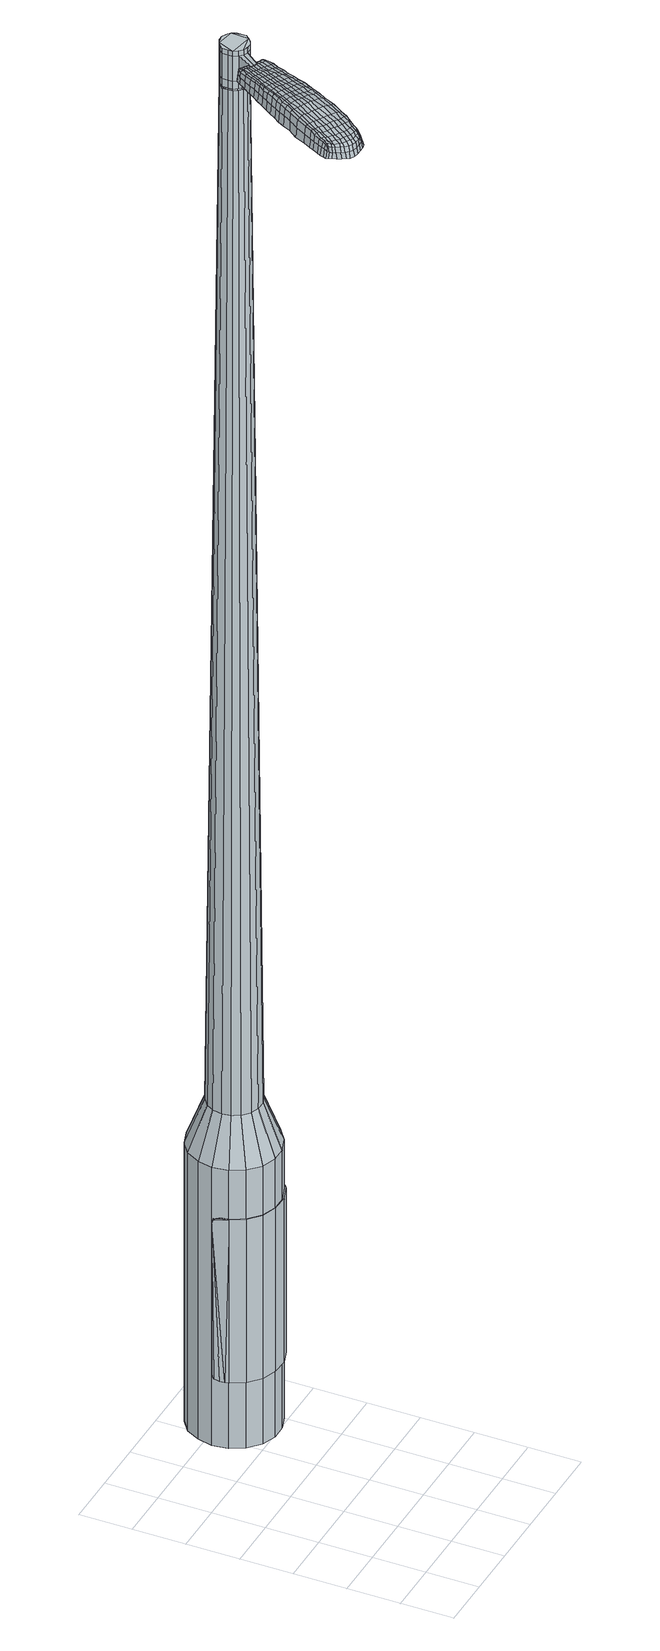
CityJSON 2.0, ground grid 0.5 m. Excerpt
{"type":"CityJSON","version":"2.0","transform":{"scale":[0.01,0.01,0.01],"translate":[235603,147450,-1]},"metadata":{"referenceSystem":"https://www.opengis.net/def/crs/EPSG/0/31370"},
"CityObjects":{
"object1":{"type":"GenericCityObject","attributes":{"cluster":389,"mean_distance_to_centroid":0.295,"new_centroid_x":235604.3,"new_centroid_y":147452.43,"mean_distance_to_camera":14.92,"H1":9.26,"H2":9.63,"Z_final":112.06,"cluster2":-1,"proj_x":235599.47,"proj_y":147449.5,"id_line":65003,"bearing_l":328.8,"distance":5.65,"orientation":"right","G_obj":238.8},"geometry":[{"type":"MultiSurface","lod":"2","boundaries":[[[0,1,2,3]],[[1,4,5,2]],[[4,6,7,5]],[[6,8,9,7]],[[8,10,11,9]],[[10,12,13,11]],[[12,14,15,13]],[[14,16,17,15]],[[16,18,19,17]],[[18,20,21,19]],[[20,22,23,21]],[[22,24,25,23]],[[24,26,27,25]],[[26,28,29,27]],[[28,30,31,29]],[[30,32,33,31]],[[32,34,35,33]],[[34,0,3,35]],[[36,37,38,39]],[[38,40,41,42]],[[41,43,42]],[[42,44,45,46]],[[45,47,46]],[[46,48,49,50]],[[49,51,50]],[[42,46,50,38]],[[50,52,39,38]],[[53,36,39]],[[2,5,7,35]],[[7,9,11,15]],[[11,13,15]],[[15,17,19,23]],[[19,21,23]],[[23,25,27,31]],[[27,29,31]],[[15,23,31,7]],[[31,33,35,7]],[[3,2,35]],[[1,0,54,55]],[[0,34,56,54]],[[34,32,57,56]],[[32,30,58,57]],[[30,28,59,58]],[[28,26,60,59]],[[26,24,61,60]],[[24,22,62,61]],[[22,20,63,62]],[[20,18,64,63]],[[18,16,65,64]],[[16,14,66,65]],[[14,12,67,66]],[[12,10,68,67]],[[10,8,69,68]],[[8,6,70,69]],[[6,4,71,70]],[[4,1,55,71]],[[55,54,72,73]],[[54,56,74,72]],[[56,57,75,74]],[[57,58,76,75]],[[58,59,77,76]],[[59,60,78,77]],[[60,61,79,78]],[[61,62,80,79]],[[62,63,81,80]],[[63,64,82,81]],[[64,65,83,82]],[[65,66,84,83]],[[66,67,85,84]],[[67,68,86,85]],[[68,69,87,86]],[[69,70,88,87]],[[70,71,89,88]],[[71,55,73,89]],[[90,91,92,93]],[[94,95,91,90]],[[96,97,95,94]],[[76,98,97,96]],[[77,99,98,76]],[[100,101,99,77]],[[79,102,101,100]],[[103,104,102,79]],[[105,106,104,103]],[[82,107,106,105]],[[108,109,107,82]],[[110,111,109,108]],[[85,112,111,110]],[[113,114,112,85]],[[115,116,114,113]],[[88,117,116,115]],[[118,119,117,88]],[[93,92,119,118]],[[120,121,122,123]],[[124,120,123,125]],[[126,124,125,127]],[[128,126,127,129]],[[130,128,129,131]],[[132,130,131,133]],[[134,132,133,135]],[[136,134,135,137]],[[138,136,137,139]],[[140,138,139,141]],[[142,140,141,143]],[[144,142,143,145]],[[146,144,145,147]],[[148,146,147,149]],[[150,148,149,151]],[[152,150,151,153]],[[73,72,90,93]],[[72,74,94,90]],[[74,75,96,94]],[[75,76,96]],[[78,100,77]],[[78,79,100]],[[80,103,79]],[[80,81,105,103]],[[81,82,105]],[[83,108,82]],[[83,84,110,108]],[[84,85,110]],[[86,113,85]],[[86,87,115,113]],[[87,88,115]],[[89,118,88]],[[89,73,93,118]],[[154,155,92,91]],[[155,156,119,92]],[[156,117,119]],[[157,116,117]],[[157,158,114,116]],[[158,112,114]],[[159,111,112]],[[159,160,109,111]],[[160,107,109]],[[161,106,107]],[[161,162,104,106]],[[162,102,104]],[[163,101,102]],[[163,99,101]],[[164,97,98]],[[164,165,95,97]],[[165,154,91,95]],[[39,52,152,166]],[[155,154,167,153]],[[53,39,166,121]],[[154,165,122,167]],[[36,53,121,120]],[[165,164,123,122]],[[37,36,120,124]],[[164,98,125,123]],[[38,37,124,126]],[[98,99,127,125]],[[40,38,126,128]],[[99,163,129,127]],[[41,40,128,130]],[[163,102,131,129]],[[43,41,130,132]],[[102,162,133,131]],[[42,43,132,134]],[[162,161,135,133]],[[44,42,134,136]],[[161,107,137,135]],[[45,44,136,138]],[[107,160,139,137]],[[47,45,138,140]],[[160,159,141,139]],[[46,47,140,142]],[[159,112,143,141]],[[48,46,142,144]],[[112,158,145,143]],[[49,48,144,146]],[[158,157,147,145]],[[51,49,146,148]],[[157,117,149,147]],[[50,51,148,150]],[[117,156,151,149]],[[52,50,150,152]],[[156,155,153,151]],[[152,153,168,169]],[[153,167,170,168]],[[167,122,171,170]],[[122,121,172,171]],[[121,166,173,172]],[[166,152,169,173]],[[174,175,176,177]],[[178,174,177,179]],[[174,178,180,181]],[[175,174,181,182]],[[183,184,185,186]],[[187,183,186,188]],[[183,187,189,190]],[[184,183,190,191]],[[192,193,194,195]],[[196,192,195,197]],[[192,196,198,199]],[[193,192,199,200]],[[201,202,203,204]],[[205,201,204,206]],[[201,205,207,208]],[[202,201,208,209]],[[210,211,212,213]],[[214,210,213,215]],[[210,214,216,217]],[[211,210,217,218]],[[219,220,221,222]],[[223,219,222,224]],[[219,223,225,226]],[[220,219,226,227]],[[228,229,230,231]],[[220,228,231,221]],[[228,220,227,232]],[[229,228,232,233]],[[234,235,236,237]],[[229,234,237,230]],[[234,229,233,238]],[[235,234,238,239]],[[240,178,179,241]],[[235,240,241,236]],[[240,235,239,242]],[[178,240,242,180]],[[243,244,245,246]],[[247,243,246,248]],[[243,247,249,250]],[[244,243,250,251]],[[252,253,254,255]],[[244,252,255,245]],[[252,244,251,256]],[[253,252,256,257]],[[258,259,260,261]],[[253,258,261,254]],[[258,253,257,262]],[[259,258,262,263]],[[264,265,266,267]],[[259,264,267,260]],[[264,259,263,268]],[[265,264,268,269]],[[270,175,182,271]],[[265,270,271,266]],[[270,265,269,272]],[[175,270,272,176]],[[273,274,275,276]],[[277,273,276,278]],[[273,277,279,280]],[[274,273,280,281]],[[282,283,284,285]],[[274,282,285,275]],[[282,274,281,286]],[[283,282,286,287]],[[288,289,290,291]],[[283,288,291,284]],[[288,283,287,292]],[[289,288,292,293]],[[294,187,188,295]],[[289,294,295,290]],[[294,289,293,296]],[[187,294,296,189]],[[297,298,299,300]],[[301,297,300,302]],[[297,301,303,304]],[[298,297,304,305]],[[306,307,308,309]],[[298,306,309,299]],[[306,298,305,310]],[[307,306,310,311]],[[312,313,314,315]],[[307,312,315,308]],[[312,307,311,316]],[[313,312,316,317]],[[318,319,320,321]],[[313,318,321,314]],[[318,313,317,322]],[[319,318,322,323]],[[324,184,191,325]],[[319,324,325,320]],[[324,319,323,326]],[[184,324,326,185]],[[327,213,212,328]],[[329,327,328,330]],[[327,329,331,332]],[[213,327,332,215]],[[333,329,330,334]],[[335,333,334,336]],[[333,335,337,338]],[[329,333,338,331]],[[339,335,336,340]],[[341,339,340,342]],[[339,341,343,344]],[[335,339,344,337]],[[345,341,342,346]],[[347,345,346,348]],[[345,347,349,350]],[[341,345,350,343]],[[351,347,348,352]],[[202,351,352,203]],[[351,202,209,353]],[[347,351,353,349]],[[354,355,200,199]],[[356,354,199,198]],[[354,356,357,358]],[[355,354,358,359]],[[360,361,359,358]],[[362,360,358,357]],[[360,362,363,364]],[[361,360,364,365]],[[366,367,365,364]],[[368,366,364,363]],[[366,368,369,370]],[[367,366,370,371]],[[372,373,371,370]],[[374,372,370,369]],[[372,374,207,205]],[[373,372,205,206]],[[375,376,377,378]],[[277,375,378,279]],[[375,277,278,379]],[[376,375,379,380]],[[381,196,197,382]],[[376,381,382,377]],[[381,376,380,383]],[[196,381,383,198]],[[384,385,386,387]],[[223,384,387,225]],[[384,223,224,388]],[[385,384,388,389]],[[390,391,392,393]],[[385,390,393,386]],[[390,385,389,394]],[[391,390,394,395]],[[396,193,200,397]],[[391,396,397,392]],[[396,391,395,398]],[[193,396,398,194]],[[399,400,401,402]],[[181,399,402,182]],[[399,181,180,403]],[[400,399,403,404]],[[405,406,407,408]],[[400,405,408,401]],[[405,400,404,409]],[[406,405,409,410]],[[411,204,203,412]],[[406,411,412,407]],[[411,406,410,413]],[[204,411,413,206]],[[414,415,416,417]],[[186,414,417,188]],[[414,186,185,418]],[[415,414,418,419]],[[420,208,207,421]],[[415,420,421,416]],[[420,415,419,422]],[[208,420,422,209]],[[423,424,425,426]],[[301,423,426,303]],[[423,301,302,427]],[[424,423,427,428]],[[429,214,215,430]],[[424,429,430,425]],[[429,424,428,431]],[[214,429,431,216]],[[432,433,434,435]],[[247,432,435,249]],[[432,247,248,436]],[[433,432,436,437]],[[438,439,440,441]],[[433,438,441,434]],[[438,433,437,442]],[[439,438,442,443]],[[444,211,218,445]],[[439,444,445,440]],[[444,439,443,446]],[[211,444,446,212]],[[447,448,437,436]],[[246,447,436,248]],[[447,246,245,449]],[[448,447,449,450]],[[451,452,443,442]],[[448,451,442,437]],[[451,448,450,453]],[[452,451,453,454]],[[455,328,212,446]],[[452,455,446,443]],[[455,452,454,456]],[[328,455,456,330]],[[457,458,459,460]],[[304,457,460,305]],[[457,304,303,426]],[[458,457,426,425]],[[461,332,331,462]],[[458,461,462,459]],[[461,458,425,430]],[[332,461,430,215]],[[463,464,450,449]],[[255,463,449,245]],[[463,255,254,465]],[[464,463,465,466]],[[467,468,454,453]],[[464,467,453,450]],[[467,464,466,469]],[[468,467,469,470]],[[471,334,330,456]],[[468,471,456,454]],[[471,468,470,472]],[[334,471,472,336]],[[473,474,475,476]],[[310,473,476,311]],[[473,310,305,460]],[[474,473,460,459]],[[477,338,337,478]],[[474,477,478,475]],[[477,474,459,462]],[[338,477,462,331]],[[479,480,466,465]],[[261,479,465,254]],[[479,261,260,481]],[[480,479,481,482]],[[483,484,470,469]],[[480,483,469,466]],[[483,480,482,485]],[[484,483,485,486]],[[487,340,336,472]],[[484,487,472,470]],[[487,484,486,488]],[[340,487,488,342]],[[489,490,491,492]],[[316,489,492,317]],[[489,316,311,476]],[[490,489,476,475]],[[493,344,343,494]],[[490,493,494,491]],[[493,490,475,478]],[[344,493,478,337]],[[495,496,482,481]],[[267,495,481,260]],[[495,267,266,497]],[[496,495,497,498]],[[499,500,486,485]],[[496,499,485,482]],[[499,496,498,501]],[[500,499,501,502]],[[503,346,342,488]],[[500,503,488,486]],[[503,500,502,504]],[[346,503,504,348]],[[505,506,507,508]],[[322,505,508,323]],[[505,322,317,492]],[[506,505,492,491]],[[509,350,349,510]],[[506,509,510,507]],[[509,506,491,494]],[[350,509,494,343]],[[511,512,498,497]],[[271,511,497,266]],[[511,271,182,402]],[[512,511,402,401]],[[513,514,502,501]],[[512,513,501,498]],[[513,512,401,408]],[[514,513,408,407]],[[515,352,348,504]],[[514,515,504,502]],[[515,514,407,412]],[[352,515,412,203]],[[516,517,419,418]],[[326,516,418,185]],[[516,326,323,508]],[[517,516,508,507]],[[518,353,209,422]],[[517,518,422,419]],[[518,517,507,510]],[[353,518,510,349]],[[519,520,380,379]],[[276,519,379,278]],[[519,276,275,521]],[[520,519,521,522]],[[523,356,198,383]],[[520,523,383,380]],[[523,520,522,524]],[[356,523,524,357]],[[525,526,527,528]],[[226,525,528,227]],[[525,226,225,387]],[[526,525,387,386]],[[529,530,531,532]],[[526,529,532,527]],[[529,526,386,393]],[[530,529,393,392]],[[533,355,359,534]],[[530,533,534,531]],[[533,530,392,397]],[[355,533,397,200]],[[535,536,522,521]],[[285,535,521,275]],[[535,285,284,537]],[[536,535,537,538]],[[539,362,357,524]],[[536,539,524,522]],[[539,536,538,540]],[[362,539,540,363]],[[541,542,543,544]],[[232,541,544,233]],[[541,232,227,528]],[[542,541,528,527]],[[545,546,547,548]],[[542,545,548,543]],[[545,542,527,532]],[[546,545,532,531]],[[549,361,365,550]],[[546,549,550,547]],[[549,546,531,534]],[[361,549,534,359]],[[551,552,538,537]],[[291,551,537,284]],[[551,291,290,553]],[[552,551,553,554]],[[555,368,363,540]],[[552,555,540,538]],[[555,552,554,556]],[[368,555,556,369]],[[557,558,559,560]],[[238,557,560,239]],[[557,238,233,544]],[[558,557,544,543]],[[561,562,563,564]],[[558,561,564,559]],[[561,558,543,548]],[[562,561,548,547]],[[565,367,371,566]],[[562,565,566,563]],[[565,562,547,550]],[[367,565,550,365]],[[567,568,554,553]],[[295,567,553,290]],[[567,295,188,417]],[[568,567,417,416]],[[569,374,369,556]],[[568,569,556,554]],[[569,568,416,421]],[[374,569,421,207]],[[570,571,404,403]],[[242,570,403,180]],[[570,242,239,560]],[[571,570,560,559]],[[572,573,410,409]],[[571,572,409,404]],[[572,571,559,564]],[[573,572,564,563]],[[574,373,206,413]],[[573,574,413,410]],[[574,573,563,566]],[[373,574,566,371]],[[575,576,577,578]],[[578,577,579,580]],[[581,579,577,582]],[[582,577,576,583]],[[584,585,586,587]],[[587,586,588,589]],[[590,588,586,591]],[[591,586,585,592]],[[593,594,595,596]],[[596,595,597,598]],[[599,597,595,600]],[[600,595,594,601]],[[602,603,604,605]],[[605,604,606,607]],[[608,606,604,609]],[[609,604,603,610]],[[611,612,613,614]],[[614,613,615,616]],[[617,615,613,618]],[[618,613,612,619]],[[620,621,622,623]],[[623,622,624,625]],[[626,624,622,627]],[[627,622,621,628]],[[629,630,631,632]],[[632,631,621,620]],[[628,621,631,633]],[[633,631,630,634]],[[635,636,637,638]],[[638,637,630,629]],[[634,630,637,639]],[[639,637,636,640]],[[580,579,641,642]],[[642,641,636,635]],[[640,636,641,643]],[[643,641,579,581]],[[644,645,646,647]],[[647,646,648,649]],[[650,648,646,651]],[[651,646,645,652]],[[653,654,655,656]],[[656,655,645,644]],[[652,645,655,657]],[[657,655,654,658]],[[659,660,661,662]],[[662,661,654,653]],[[658,654,661,663]],[[663,661,660,664]],[[665,666,667,668]],[[668,667,660,659]],[[664,660,667,669]],[[669,667,666,670]],[[583,576,671,672]],[[672,671,666,665]],[[670,666,671,673]],[[673,671,576,575]],[[674,675,676,677]],[[677,676,678,679]],[[680,678,676,681]],[[681,676,675,682]],[[683,684,685,686]],[[686,685,675,674]],[[682,675,685,687]],[[687,685,684,688]],[[689,690,691,692]],[[692,691,684,683]],[[688,684,691,693]],[[693,691,690,694]],[[589,588,695,696]],[[696,695,690,689]],[[694,690,695,697]],[[697,695,588,590]],[[698,699,700,701]],[[701,700,702,703]],[[704,702,700,705]],[[705,700,699,706]],[[707,708,709,710]],[[710,709,699,698]],[[706,699,709,711]],[[711,709,708,712]],[[713,714,715,716]],[[716,715,708,707]],[[712,708,715,717]],[[717,715,714,718]],[[719,720,721,722]],[[722,721,714,713]],[[718,714,721,723]],[[723,721,720,724]],[[592,585,725,726]],[[726,725,720,719]],[[724,720,725,727]],[[727,725,585,584]],[[611,614,728,729]],[[729,728,730,731]],[[732,730,728,733]],[[733,728,614,616]],[[731,730,734,735]],[[735,734,736,737]],[[738,736,734,739]],[[739,734,730,732]],[[737,736,740,741]],[[741,740,742,743]],[[744,742,740,745]],[[745,740,736,738]],[[743,742,746,747]],[[747,746,748,749]],[[750,748,746,751]],[[751,746,742,744]],[[749,748,752,753]],[[753,752,603,602]],[[610,603,752,754]],[[754,752,748,750]],[[601,755,756,600]],[[600,756,757,599]],[[758,757,756,759]],[[759,756,755,760]],[[760,761,762,759]],[[759,762,763,758]],[[764,763,762,765]],[[765,762,761,766]],[[766,767,768,765]],[[765,768,769,764]],[[770,769,768,771]],[[771,768,767,772]],[[772,773,774,771]],[[771,774,775,770]],[[608,775,774,606]],[[606,774,773,607]],[[776,777,778,779]],[[779,778,678,680]],[[679,678,778,780]],[[780,778,777,781]],[[598,597,782,783]],[[783,782,777,776]],[[781,777,782,784]],[[784,782,597,599]],[[785,786,787,788]],[[788,787,624,626]],[[625,624,787,789]],[[789,787,786,790]],[[791,792,793,794]],[[794,793,786,785]],[[790,786,793,795]],[[795,793,792,796]],[[601,594,797,798]],[[798,797,792,791]],[[796,792,797,799]],[[799,797,594,593]],[[800,801,802,803]],[[803,802,582,583]],[[581,582,802,804]],[[804,802,801,805]],[[806,807,808,809]],[[809,808,801,800]],[[805,801,808,810]],[[810,808,807,811]],[[602,605,812,813]],[[813,812,807,806]],[[811,807,812,814]],[[814,812,605,607]],[[815,816,817,818]],[[818,817,587,589]],[[584,587,817,819]],[[819,817,816,820]],[[608,609,821,822]],[[822,821,816,815]],[[820,816,821,823]],[[823,821,609,610]],[[824,825,826,827]],[[827,826,702,704]],[[703,702,826,828]],[[828,826,825,829]],[[616,615,830,831]],[[831,830,825,824]],[[829,825,830,832]],[[832,830,615,617]],[[833,834,648,835]],[[835,648,650]],[[649,648,836]],[[836,648,834,837]],[[838,839,840,841]],[[841,840,834,833]],[[837,834,840,842]],[[842,840,839,843]],[[619,612,844,845]],[[845,844,839,838]],[[843,839,844,846]],[[846,844,612,611]],[[837,847,848,836]],[[836,848,647,649]],[[644,647,848,849]],[[849,848,847,850]],[[843,851,852,842]],[[842,852,847,837]],[[850,847,852,853]],[[853,852,851,854]],[[611,729,855,846]],[[846,855,851,843]],[[854,851,855,856]],[[856,855,729,731]],[[857,858,859,860]],[[860,859,705,706]],[[704,705,859,827]],[[827,859,858,824]],[[732,733,861,862]],[[862,861,858,857]],[[824,858,861,831]],[[831,861,733,616]],[[850,863,864,849]],[[849,864,656,644]],[[653,656,864,865]],[[865,864,863,866]],[[854,867,868,853]],[[853,868,863,850]],[[866,863,868,869]],[[869,868,867,870]],[[731,735,871,856]],[[856,871,867,854]],[[870,867,871,872]],[[872,871,735,737]],[[873,874,875,876]],[[876,875,711,712]],[[706,711,875,860]],[[860,875,874,857]],[[738,739,877,878]],[[878,877,874,873]],[[857,874,877,862]],[[862,877,739,732]],[[866,879,880,865]],[[865,880,662,653]],[[659,662,880,881]],[[880,879,881]],[[870,882,883,869]],[[869,883,879,866]],[[881,879,883,884]],[[884,883,882,885]],[[737,741,886,872]],[[872,886,882,870]],[[885,882,886,887]],[[887,886,741,743]],[[888,889,890,891]],[[891,890,717,718]],[[712,717,890,876]],[[876,890,889,873]],[[744,745,892,893]],[[893,892,889,888]],[[873,889,892,878]],[[878,892,745,738]],[[894,895,881]],[[881,895,668,659]],[[665,668,895,896]],[[896,895,894,897]],[[885,898,899,884]],[[884,899,894,881]],[[897,894,899,900]],[[900,899,898,901]],[[743,747,902,887]],[[887,902,898,885]],[[901,898,902,903]],[[903,902,747,749]],[[904,905,906,907]],[[907,906,723,724]],[[718,723,906,891]],[[891,906,905,888]],[[750,751,908,909]],[[909,908,905,904]],[[888,905,908,893]],[[893,908,751,744]],[[897,910,911,896]],[[896,911,672,665]],[[583,672,911,803]],[[803,911,910,800]],[[901,912,913,900]],[[900,913,910,897]],[[800,910,913,809]],[[809,913,912,806]],[[749,753,914,903]],[[903,914,912,901]],[[806,912,914,813]],[[813,914,753,602]],[[820,915,916,819]],[[819,916,727,584]],[[724,727,916,907]],[[907,916,915,904]],[[610,754,917,823]],[[823,917,915,820]],[[904,915,917,909]],[[909,917,754,750]],[[781,918,919,780]],[[780,919,677,679]],[[674,677,919,920]],[[920,919,918,921]],[[599,757,922,784]],[[784,922,918,781]],[[921,918,922,923]],[[923,922,757,758]],[[924,925,926,927]],[[927,926,627,628]],[[626,627,926,788]],[[788,926,925,785]],[[928,929,930,931]],[[931,930,925,924]],[[785,925,930,794]],[[794,930,929,791]],[[760,755,932,933]],[[933,932,929,928]],[[791,929,932,798]],[[798,932,755,601]],[[921,934,935,920]],[[920,935,686,674]],[[683,686,935,936]],[[936,935,934,937]],[[758,763,938,923]],[[923,938,934,921]],[[937,934,938,939]],[[939,938,763,764]],[[940,941,942,943]],[[943,942,633,634]],[[628,633,942,927]],[[927,942,941,924]],[[944,945,946,947]],[[947,946,941,940]],[[924,941,946,931]],[[931,946,945,928]],[[766,761,948,949]],[[949,948,945,944]],[[928,945,948,933]],[[933,948,761,760]],[[937,950,951,936]],[[936,951,692,683]],[[689,692,951,952]],[[952,951,950,953]],[[764,769,954,939]],[[939,954,950,937]],[[953,950,954,955]],[[955,954,769,770]],[[956,957,958,959]],[[959,958,639,640]],[[634,639,958,943]],[[943,958,957,940]],[[960,961,962,963]],[[963,962,957,956]],[[940,957,962,947]],[[947,962,961,944]],[[772,767,964,965]],[[965,964,961,960]],[[944,961,964,949]],[[949,964,767,766]],[[953,966,967,952]],[[952,967,696,689]],[[589,696,967,818]],[[818,967,966,815]],[[770,775,968,955]],[[955,968,966,953]],[[815,966,968,822]],[[822,968,775,608]],[[805,969,970,804]],[[804,970,643,581]],[[640,643,970,959]],[[959,970,969,956]],[[811,971,972,810]],[[810,972,969,805]],[[956,969,972,963]],[[963,972,971,960]],[[607,773,973,814]],[[814,973,971,811]],[[960,971,973,965]],[[965,973,773,772]],[[575,578,177,176]],[[578,580,179,177]],[[590,591,190,189]],[[591,592,191,190]],[[593,596,195,194]],[[596,598,197,195]],[[617,618,217,216]],[[618,619,218,217]],[[620,623,222,221]],[[623,625,224,222]],[[629,632,231,230]],[[632,620,221,231]],[[635,638,237,236]],[[638,629,230,237]],[[580,642,241,179]],[[642,635,236,241]],[[650,651,250,249]],[[651,652,251,250]],[[652,657,256,251]],[[657,658,257,256]],[[658,663,262,257]],[[663,664,263,262]],[[664,669,268,263]],[[669,670,269,268]],[[670,673,272,269]],[[673,575,176,272]],[[680,681,280,279]],[[681,682,281,280]],[[682,687,286,281]],[[687,688,287,286]],[[688,693,292,287]],[[693,694,293,292]],[[694,697,296,293]],[[697,590,189,296]],[[698,701,300,299]],[[701,703,302,300]],[[707,710,309,308]],[[710,698,299,309]],[[713,716,315,314]],[[716,707,308,315]],[[719,722,321,320]],[[722,713,314,321]],[[592,726,325,191]],[[726,719,320,325]],[[776,779,378,377]],[[779,680,279,378]],[[598,783,382,197]],[[783,776,377,382]],[[625,789,388,224]],[[789,790,389,388]],[[790,795,394,389]],[[795,796,395,394]],[[796,799,398,395]],[[799,593,194,398]],[[703,828,427,302]],[[828,829,428,427]],[[829,832,431,428]],[[832,617,216,431]],[[833,835,435,434]],[[835,650,249,435]],[[838,841,441,440]],[[841,833,434,441]],[[619,845,445,218]],[[845,838,440,445]],[[974,975,976,977]],[[978,979,977,976]],[[980,981,982,983]],[[984,985,986,987]],[[975,988,989,976]],[[990,978,976,989]],[[991,980,983,992]],[[993,994,985,984]],[[988,995,996,989]],[[996,997,990,989]],[[998,991,992,999]],[[1000,994,993,1001]],[[995,1002,1003,996]],[[1003,1004,997,996]],[[1005,998,999,1006]],[[1007,1000,1001,1008]],[[1009,1010,1011,1012]],[[1013,1014,1010,1009]],[[1013,1015,1016,1014]],[[1015,1017,1018,1016]],[[1019,1020,1021,1022]],[[1023,1024,1020,1019]],[[1025,1026,1024,1023]],[[1027,1028,1026,1025]],[[1022,1011,1010,1019]],[[1019,1010,1014,1023]],[[1014,1016,1025,1023]],[[1016,1018,1027,1025]],[[983,982,979,978]],[[992,983,978,990]],[[997,999,992,990]],[[1004,1006,999,997]],[[984,987,981,980]],[[993,984,980,991]],[[1001,993,991,998]],[[1008,1001,998,1005]],[[985,1009,1012,986]],[[994,1013,1009,985]],[[1015,1013,994,1000]],[[1017,1015,1000,1007]],[[1029,1030,1031,1032]],[[1031,1033,1034,1035]],[[1031,1035,1036,1037]],[[1031,1037,1032]],[[1038,1029,1032,1039]],[[1040,1039,1032,1041]],[[1042,1041,1032]],[[1043,1031,1030,1044]],[[1045,1043,1044,1046]],[[1047,1045,1046,1048]],[[1049,1047,1048,1050]],[[1051,1049,1050,1052]],[[1052,1053,1054,1055]],[[1052,1055,1056,1057]],[[1052,1057,1058,1059]],[[1058,1060,1061,1062]],[[1058,1062,1063,1064]],[[1058,1064,1059]],[[1052,1059,1051]],[[1065,1066,1030,1029]],[[1067,1068,1033,1031]],[[1069,1070,1042,1032]],[[1066,1071,1044,1030]],[[1072,1067,1031,1043]],[[1071,1073,1046,1044]],[[1074,1072,1043,1045]],[[1073,1075,1048,1046]],[[1076,1074,1045,1047]],[[1075,1077,1050,1048]],[[1078,1076,1047,1049]],[[1077,1079,1052,1050]],[[1080,1078,1049,1051]],[[1079,1081,1053,1052]],[[1082,1083,1060,1058]],[[1084,1080,1051,1059]],[[1054,1053,1081,1085]],[[1055,1054,1085,1086]],[[1056,1055,1086,1087]],[[1057,1056,1087,1088]],[[1058,1057,1088,1082]],[[1089,1065,1029,1038]],[[1090,1089,1038,1039]],[[1091,1090,1039,1040]],[[1092,1091,1040,1041]],[[1070,1092,1041,1042]],[[1034,1033,1068,1093]],[[1061,1060,1083,1094]],[[1035,1034,1093,1095]],[[1036,1035,1095,1096]],[[1037,1036,1096,1097]],[[1032,1037,1097,1069]],[[1062,1061,1094,1098]],[[1063,1062,1098,1099]],[[1064,1063,1099,1100]],[[1059,1064,1100,1084]]]}]}
},
"vertices":[
[109,204,384],[98,214,384],[98,214,96],[109,204,96],[91,227,384],[91,227,96],[89,242,384],[89,242,96],[92,256,384],[92,256,96],[99,269,384],[99,269,96],[111,278,384],[111,278,96],[125,283,384],[125,283,96],[139,282,384],[139,282,96],[153,277,384],[153,277,96],[164,267,384],[164,267,96],[171,254,384],[171,254,96],[173,240,384],[173,240,96],[170,225,384],[170,225,96],[163,213,384],[163,213,96],[151,204,384],[151,204,96],[137,199,384],[137,199,96],[123,199,384],[123,199,96],[133,227,1524],[137,229,1524],[141,232,1524],[124,229,1524],[144,236,1524],[144,240,1524],[142,249,1524],[144,245,1524],[138,252,1524],[134,254,1524],[125,252,1524],[129,254,1524],[121,250,1524],[118,246,1524],[118,236,1524],[118,241,1524],[121,232,1524],[128,227,1524],[118,219,429],[111,225,429],[126,216,429],[135,216,429],[143,219,429],[150,224,429],[154,232,429],[156,240,429],[155,249,429],[151,256,429],[144,262,429],[136,265,429],[127,266,429],[119,263,429],[112,257,429],[108,250,429],[106,241,429],[107,233,429],[124,229,1483],[121,232,1483],[128,227,1483],[133,227,1483],[137,229,1483],[141,232,1483],[144,236,1483],[144,240,1483],[144,245,1483],[142,249,1483],[138,252,1483],[134,254,1483],[129,254,1483],[125,252,1483],[121,250,1483],[118,246,1483],[118,241,1483],[118,236,1483],[124,230,1483],[124,230,1485],[121,233,1485],[121,233,1483],[129,228,1483],[129,228,1485],[133,228,1483],[133,228,1485],[137,229,1485],[141,232,1485],[143,236,1483],[143,236,1485],[144,240,1485],[143,245,1483],[143,245,1485],[141,249,1483],[141,249,1485],[138,252,1485],[134,253,1483],[134,253,1485],[129,253,1483],[129,253,1485],[125,252,1485],[121,249,1483],[121,249,1485],[119,245,1483],[119,245,1485],[118,241,1485],[119,237,1483],[119,237,1485],[133,227,1519],[128,227,1519],[128,227,1493],[133,227,1493],[137,229,1519],[137,229,1493],[141,232,1519],[141,232,1493],[144,236,1519],[144,236,1493],[144,240,1519],[144,240,1493],[144,245,1519],[144,245,1493],[142,249,1519],[142,249,1493],[138,252,1519],[138,252,1493],[134,254,1519],[134,254,1493],[129,254,1519],[129,254,1493],[125,252,1519],[125,252,1493],[121,250,1519],[121,250,1493],[118,246,1519],[118,246,1493],[118,241,1519],[118,241,1493],[118,236,1519],[118,236,1493],[121,232,1519],[121,232,1493],[124,229,1485],[121,232,1485],[118,236,1485],[118,246,1485],[121,250,1485],[129,254,1485],[134,254,1485],[142,249,1485],[144,245,1485],[144,236,1485],[133,227,1485],[128,227,1485],[124,229,1519],[124,229,1493],[112,215,1513],[112,215,1518],[114,213,1513],[117,212,1513],[117,212,1518],[114,213,1518],[59,160,1519],[63,166,1518],[61,166,1509],[57,160,1510],[55,153,1519],[53,152,1510],[56,153,1526],[61,160,1525],[65,166,1525],[92,140,1519],[96,146,1518],[95,148,1525],[91,141,1525],[88,132,1519],[87,134,1526],[88,130,1510],[93,138,1510],[96,144,1509],[39,86,1519],[36,88,1519],[35,87,1513],[39,85,1513],[43,85,1519],[43,84,1513],[44,86,1524],[40,87,1524],[37,89,1524],[77,150,1530],[81,156,1529],[78,158,1529],[75,151,1530],[73,142,1531],[70,143,1531],[76,140,1530],[81,148,1530],[84,154,1529],[119,219,1512],[117,220,1512],[116,219,1517],[118,218,1517],[122,217,1512],[121,216,1517],[121,216,1506],[119,218,1506],[116,219,1506],[30,109,1519],[31,112,1519],[29,112,1512],[28,109,1512],[29,106,1518],[27,106,1512],[30,106,1522],[31,108,1523],[32,111,1524],[33,116,1519],[36,121,1519],[34,121,1512],[31,116,1512],[35,116,1524],[37,121,1525],[38,126,1519],[42,133,1519],[41,133,1511],[37,126,1511],[40,126,1526],[44,133,1526],[48,143,1519],[46,143,1510],[50,143,1526],[101,221,1513],[97,215,1513],[98,215,1518],[102,221,1517],[105,225,1512],[105,224,1516],[103,225,1506],[100,221,1507],[95,214,1507],[92,208,1514],[88,202,1515],[90,202,1520],[94,208,1519],[91,208,1507],[87,202,1507],[84,196,1515],[80,190,1516],[81,190,1522],[86,196,1521],[82,196,1508],[78,190,1508],[75,184,1517],[71,178,1517],[73,178,1524],[77,184,1523],[74,184,1508],[69,178,1509],[67,172,1518],[69,172,1524],[65,172,1509],[60,89,1519],[62,92,1519],[61,93,1524],[59,90,1523],[58,88,1518],[58,89,1522],[59,86,1512],[61,88,1512],[63,90,1512],[65,96,1519],[68,101,1519],[67,102,1525],[64,97,1524],[66,94,1512],[69,99,1512],[72,106,1519],[76,112,1519],[75,114,1526],[71,107,1526],[72,104,1511],[77,110,1511],[82,122,1519],[81,124,1526],[82,120,1510],[127,205,1513],[123,198,1513],[124,197,1507],[127,204,1507],[129,210,1512],[130,209,1506],[128,210,1516],[126,206,1517],[123,200,1518],[120,192,1514],[116,185,1515],[117,183,1507],[120,190,1507],[119,193,1519],[116,186,1520],[113,178,1515],[109,172,1516],[110,170,1508],[113,177,1508],[112,180,1521],[109,173,1522],[106,165,1517],[102,159,1517],[103,157,1509],[107,163,1508],[105,167,1523],[102,160,1524],[99,152,1518],[100,150,1509],[98,154,1524],[116,213,1519],[113,214,1519],[112,207,1520],[109,208,1520],[114,205,1520],[118,212,1519],[108,200,1522],[106,202,1522],[104,194,1523],[102,195,1523],[107,192,1523],[110,199,1521],[100,188,1524],[98,189,1524],[96,181,1525],[94,183,1525],[99,179,1525],[103,186,1524],[93,175,1526],[90,176,1526],[89,168,1527],[86,170,1527],[92,167,1527],[95,173,1526],[85,162,1528],[82,164,1528],[88,160,1528],[41,90,1527],[38,92,1527],[45,89,1526],[48,93,1527],[44,94,1528],[41,96,1528],[47,99,1529],[44,101,1529],[51,98,1528],[55,104,1530],[51,106,1530],[48,108,1530],[55,112,1531],[52,114,1531],[59,110,1530],[63,118,1531],[60,120,1531],[56,122,1531],[66,131,1531],[63,133,1531],[70,129,1531],[56,86,1518],[53,85,1519],[53,84,1513],[57,85,1513],[56,88,1523],[53,87,1523],[48,85,1519],[48,84,1513],[49,86,1524],[29,104,1518],[29,101,1518],[30,102,1523],[30,105,1523],[27,104,1513],[28,101,1513],[30,98,1519],[31,94,1519],[32,95,1524],[31,99,1523],[29,97,1513],[31,93,1513],[33,91,1519],[34,92,1524],[33,90,1513],[63,159,1528],[64,158,1528],[68,164,1528],[66,165,1527],[58,152,1528],[59,151,1529],[66,157,1529],[69,155,1530],[73,161,1529],[70,163,1528],[62,149,1529],[64,147,1530],[72,153,1530],[76,159,1529],[67,145,1531],[90,142,1528],[88,144,1529],[84,136,1529],[86,135,1528],[94,149,1527],[92,150,1528],[85,145,1529],[80,138,1530],[88,152,1528],[129,212,1512],[128,213,1512],[127,213,1517],[128,212,1517],[130,211,1506],[128,212,1506],[125,215,1512],[124,214,1517],[125,214,1506],[107,226,1512],[108,225,1512],[107,225,1506],[105,226,1506],[106,225,1517],[108,224,1517],[110,224,1512],[112,223,1512],[111,222,1506],[109,224,1506],[110,223,1517],[112,222,1517],[114,221,1512],[114,221,1506],[114,220,1517],[104,220,1519],[105,220,1519],[99,214,1520],[101,213,1520],[107,218,1519],[109,217,1519],[103,212,1520],[105,211,1520],[111,216,1519],[107,209,1520],[125,207,1519],[124,208,1519],[120,201,1520],[122,200,1520],[121,210,1519],[117,203,1520],[95,208,1521],[97,207,1521],[91,202,1522],[93,201,1522],[99,206,1521],[101,204,1521],[95,200,1522],[97,198,1523],[103,203,1522],[99,197,1523],[118,194,1521],[116,195,1521],[113,188,1522],[115,187,1522],[114,197,1521],[110,190,1522],[87,196,1523],[88,195,1523],[83,190,1524],[84,189,1524],[91,193,1523],[93,192,1524],[86,187,1525],[89,186,1525],[95,190,1524],[91,184,1525],[111,181,1523],[109,182,1523],[106,175,1524],[108,174,1524],[106,184,1524],[103,177,1525],[79,183,1525],[80,182,1525],[75,177,1526],[76,176,1526],[82,181,1526],[85,180,1526],[78,175,1527],[81,173,1527],[88,178,1526],[84,172,1527],[104,168,1525],[102,169,1525],[99,163,1526],[101,161,1526],[99,171,1526],[95,165,1527],[71,171,1527],[72,170,1527],[74,169,1527],[77,167,1528],[80,165,1528],[97,155,1527],[95,156,1527],[92,158,1528],[57,90,1525],[55,89,1525],[60,93,1526],[57,92,1526],[50,89,1526],[53,92,1527],[31,107,1525],[32,104,1525],[33,107,1526],[33,110,1525],[32,101,1525],[34,97,1526],[36,101,1527],[34,104,1526],[36,95,1526],[38,98,1527],[63,97,1526],[60,97,1527],[66,102,1527],[64,102,1528],[56,97,1528],[59,103,1529],[35,114,1526],[36,112,1527],[39,118,1528],[38,120,1527],[37,109,1527],[39,106,1528],[42,112,1529],[40,115,1528],[41,104,1528],[45,110,1530],[70,107,1528],[67,108,1529],[74,114,1528],[71,115,1529],[63,109,1529],[68,116,1530],[41,125,1528],[42,123,1528],[46,130,1529],[45,132,1528],[44,121,1529],[46,118,1530],[51,126,1530],[48,128,1530],[49,116,1530],[53,124,1531],[80,124,1529],[78,125,1529],[74,127,1530],[51,142,1528],[53,141,1529],[55,139,1530],[57,137,1530],[60,135,1531],[63,164,1509],[65,165,1518],[61,159,1518],[59,159,1509],[56,152,1519],[54,151,1510],[58,152,1525],[63,159,1525],[67,165,1525],[93,148,1525],[94,147,1518],[90,141,1518],[90,142,1525],[86,133,1519],[85,135,1525],[87,131,1510],[91,139,1509],[94,145,1509],[37,89,1513],[37,90,1519],[40,88,1519],[40,87,1513],[44,87,1519],[43,86,1513],[44,88,1524],[41,89,1524],[38,91,1524],[78,157,1528],[81,155,1528],[77,149,1529],[74,151,1529],[73,142,1529],[70,143,1529],[76,140,1529],[80,148,1529],[84,154,1528],[115,217,1516],[116,218,1512],[118,217,1512],[117,216,1516],[120,215,1512],[120,215,1516],[120,214,1506],[117,216,1506],[115,217,1506],[31,111,1512],[33,111,1519],[32,108,1518],[30,108,1512],[31,106,1518],[30,106,1512],[32,106,1522],[33,108,1523],[34,111,1523],[36,120,1512],[37,120,1519],[35,115,1519],[33,115,1512],[36,115,1524],[39,120,1525],[42,132,1511],[44,132,1519],[40,125,1519],[38,125,1511],[42,125,1525],[46,132,1526],[50,142,1519],[48,141,1510],[52,142,1526],[100,213,1518],[98,213,1513],[103,220,1513],[104,220,1517],[106,224,1512],[106,223,1515],[104,223,1506],[101,219,1506],[97,213,1507],[91,201,1520],[90,201,1514],[94,207,1514],[95,207,1519],[92,207,1507],[88,201,1507],[83,189,1522],[81,189,1516],[86,195,1515],[87,195,1521],[84,195,1508],[79,189,1508],[75,177,1523],[73,177,1517],[77,183,1516],[79,183,1522],[75,182,1508],[71,176,1508],[69,171,1517],[71,171,1524],[67,170,1509],[60,94,1523],[60,93,1519],[59,91,1518],[58,92,1523],[57,89,1518],[57,90,1522],[58,88,1512],[59,89,1512],[61,92,1512],[66,103,1525],[67,102,1519],[63,97,1519],[63,98,1524],[64,96,1512],[67,100,1512],[73,115,1526],[74,113,1519],[70,107,1519],[69,108,1525],[71,105,1511],[75,111,1511],[80,123,1519],[79,125,1526],[81,121,1510],[122,198,1507],[122,199,1513],[125,206,1513],[126,204,1506],[127,210,1512],[128,209,1506],[126,210,1515],[124,207,1517],[121,200,1518],[115,184,1507],[115,186,1514],[118,193,1514],[119,191,1507],[117,194,1519],[114,187,1520],[108,171,1508],[108,173,1516],[111,179,1515],[112,178,1508],[110,181,1521],[107,174,1522],[101,158,1508],[101,160,1517],[104,166,1516],[105,164,1508],[103,168,1522],[100,161,1523],[97,153,1517],[98,151,1509],[96,155,1524],[115,212,1518],[113,214,1518],[111,206,1519],[109,208,1519],[114,205,1519],[117,211,1518],[108,200,1520],[105,201,1520],[104,193,1521],[101,195,1521],[106,192,1521],[110,198,1520],[100,187,1523],[98,188,1523],[96,181,1524],[94,182,1524],[99,179,1524],[103,185,1523],[92,174,1525],[90,176,1525],[88,168,1526],[86,170,1526],[91,166,1526],[95,173,1525],[85,162,1527],[82,163,1527],[88,160,1527],[39,93,1526],[42,91,1526],[45,90,1525],[48,93,1526],[44,95,1526],[41,96,1526],[44,102,1528],[47,100,1528],[51,99,1527],[55,105,1528],[51,106,1529],[48,108,1529],[52,114,1530],[55,112,1530],[58,111,1529],[63,118,1530],[59,120,1530],[57,122,1530],[63,132,1530],[66,131,1530],[69,129,1530],[53,86,1513],[53,88,1518],[56,88,1518],[56,87,1512],[56,90,1523],[53,89,1523],[48,87,1519],[48,86,1513],[49,88,1523],[32,102,1523],[31,102,1518],[31,104,1518],[32,105,1523],[29,104,1512],[30,102,1512],[34,96,1523],[33,95,1519],[32,98,1519],[33,99,1523],[31,98,1513],[32,94,1513],[35,92,1519],[36,93,1524],[34,92,1513],[68,164,1527],[65,158,1527],[64,158,1527],[67,164,1526],[59,151,1527],[60,150,1528],[73,160,1528],[69,154,1528],[67,156,1528],[71,162,1527],[62,149,1528],[64,147,1529],[72,153,1529],[76,159,1528],[67,145,1529],[83,136,1528],[87,144,1527],[89,143,1527],[85,135,1527],[92,149,1526],[91,150,1527],[84,145,1528],[80,138,1528],[88,152,1527],[125,211,1516],[126,212,1512],[127,211,1512],[126,211,1516],[128,210,1506],[127,210,1506],[124,213,1512],[123,213,1516],[124,212,1506],[106,223,1506],[107,224,1512],[105,224,1506],[106,223,1516],[107,222,1516],[110,220,1506],[111,221,1512],[109,222,1512],[108,222,1506],[109,221,1516],[111,220,1516],[113,220,1512],[113,219,1506],[113,219,1516],[105,219,1518],[104,219,1518],[100,213,1519],[101,213,1519],[109,216,1518],[106,218,1518],[103,212,1519],[105,210,1519],[111,215,1518],[107,209,1519],[120,201,1519],[123,207,1518],[124,207,1518],[121,201,1519],[120,209,1518],[117,203,1519],[97,207,1520],[96,207,1520],[92,201,1521],[92,200,1521],[101,204,1520],[99,205,1520],[94,199,1521],[97,198,1521],[103,203,1520],[99,196,1521],[112,188,1521],[116,195,1520],[117,194,1520],[113,188,1521],[113,196,1520],[109,190,1521],[88,194,1522],[88,195,1522],[84,188,1523],[93,191,1522],[90,193,1522],[86,187,1523],[89,185,1524],[95,190,1523],[91,184,1524],[105,175,1523],[109,182,1522],[110,181,1522],[106,175,1523],[106,183,1522],[102,177,1523],[80,182,1524],[79,182,1524],[75,176,1525],[76,176,1525],[85,179,1525],[82,180,1524],[78,174,1525],[81,173,1526],[87,177,1525],[83,171,1526],[98,162,1525],[102,169,1524],[103,168,1524],[99,162,1525],[98,171,1524],[95,164,1525],[72,170,1526],[71,170,1526],[77,167,1527],[74,168,1526],[80,165,1527],[94,156,1526],[96,155,1526],[91,158,1526],[54,91,1524],[57,91,1524],[59,94,1525],[57,93,1525],[50,90,1525],[52,93,1525],[34,108,1525],[33,104,1524],[33,107,1524],[34,109,1525],[37,101,1526],[35,98,1525],[34,101,1524],[35,105,1525],[37,95,1525],[39,99,1526],[60,98,1526],[62,98,1526],[65,103,1526],[63,103,1527],[55,98,1526],[59,104,1527],[40,118,1527],[37,112,1526],[37,114,1526],[39,119,1526],[43,113,1528],[40,107,1527],[38,109,1526],[41,115,1527],[42,104,1527],[45,110,1528],[67,108,1527],[68,108,1527],[73,115,1527],[71,115,1528],[63,109,1528],[67,117,1529],[47,130,1528],[43,123,1527],[42,125,1527],[46,131,1527],[51,126,1529],[47,118,1529],[45,121,1528],[49,128,1528],[49,116,1529],[54,124,1530],[77,126,1528],[79,125,1528],[73,127,1529],[53,140,1528],[53,141,1528],[58,136,1529],[55,138,1529],[60,134,1530],[105,224,1508],[110,220,1508],[93,193,1509],[86,197,1509],[81,175,1510],[73,179,1510],[60,142,1512],[52,146,1512],[61,162,1511],[69,157,1511],[50,126,1513],[44,114,1514],[36,119,1514],[42,131,1513],[116,217,1508],[99,189,1509],[88,171,1510],[68,137,1512],[77,152,1511],[58,121,1513],[51,110,1514],[122,213,1508],[106,185,1509],[96,166,1510],[76,132,1512],[85,147,1511],[59,105,1514],[66,116,1513],[128,210,1508],[113,181,1509],[103,162,1510],[84,127,1512],[93,142,1511],[67,101,1514],[74,112,1513],[37,103,1514],[36,98,1514],[30,102,1514],[30,107,1514],[44,98,1514],[42,94,1514],[52,94,1514],[48,91,1514],[59,90,1514],[54,87,1514],[36,92,1515],[37,88,1515],[36,89,1515],[32,95,1515],[39,90,1515],[38,88,1515],[43,88,1515],[39,87,1515],[47,86,1515],[40,86,1515],[154,204,334],[151,202,334],[151,202,165],[162,211,171],[154,204,165],[157,207,165],[160,208,166],[161,210,167],[162,210,169],[157,207,334],[160,208,333],[161,210,332],[162,210,331],[162,211,328],[137,197,165],[137,197,334],[122,198,165],[122,198,334],[108,203,165],[108,203,334],[97,213,165],[97,213,334],[90,226,165],[90,226,334],[89,230,334],[88,234,334],[88,237,333],[87,239,332],[87,240,331],[87,241,328],[89,230,165],[87,241,171],[87,240,169],[87,239,167],[88,237,166],[88,234,165],[153,207,334],[150,204,334],[150,204,165],[153,207,165],[161,213,171],[161,213,328],[137,200,334],[137,200,165],[123,201,334],[123,201,165],[110,206,334],[110,206,165],[99,215,334],[99,215,165],[92,227,334],[92,227,165],[92,231,334],[90,241,328],[90,241,171],[92,231,165],[91,234,334],[90,237,333],[90,239,332],[90,241,331],[156,209,334],[158,211,333],[159,212,332],[160,213,331],[156,209,165],[90,241,169],[158,211,166],[159,212,167],[160,213,169],[90,239,167],[90,237,166],[91,234,165]
]}
